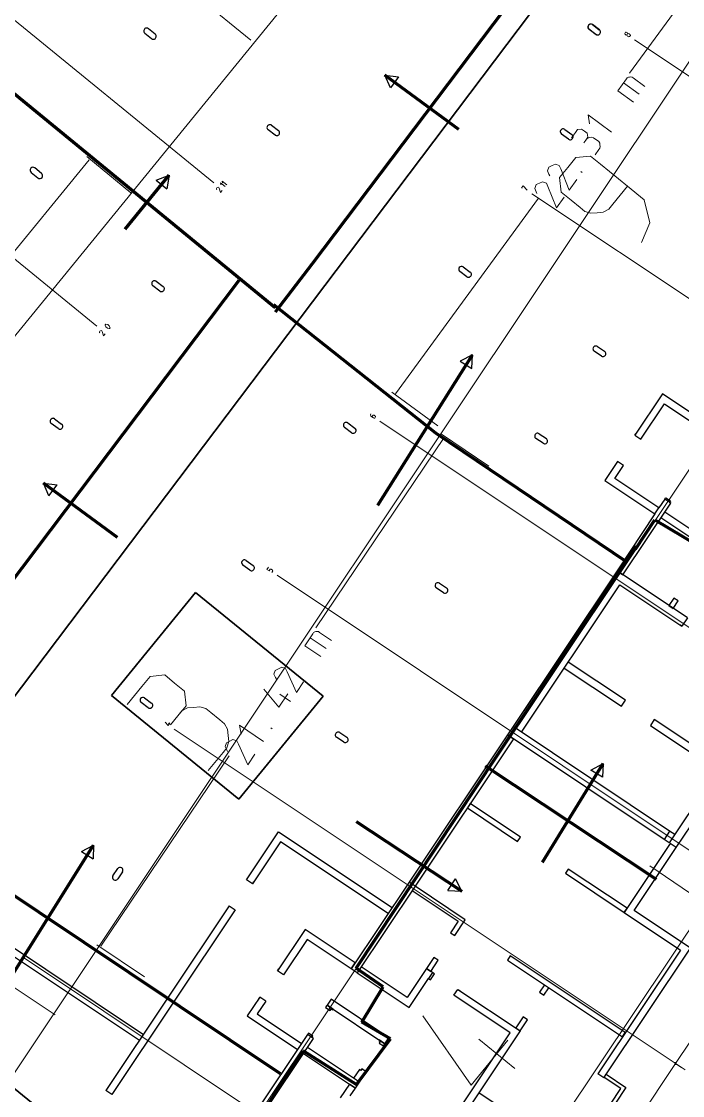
# Model space of a CAD drawing. Header units: metres. Extents: x 2680829 to 2680940, y 1252358 to 1252483.
# Drawn here: x 2680871.9 to 2680894.88, y 1252388.48 to 1252425.84 of the extents above; entities that cross this region are included whole.
import ezdxf

# ---------------------------------------------------------------- set-up
doc = ezdxf.new("R2010")
doc.units = ezdxf.units.M
doc.layers.add('bemassung', color=7, linetype='Continuous', lineweight=13)
doc.layers.add('etappierung', color=7, linetype='Continuous')
doc.layers.add('geometrie', color=7, linetype='Continuous')

msp = doc.modelspace()

# ---------------------------------------------------------------- linework, layer by layer
at = {"layer": 'bemassung', "color": 1, "lineweight": 18}
for p, q in [((2680898.007, 1252430.854), (2680893.04, 1252424.045)), ((2680874.253, 1252421.024), (2680869.388, 1252415.087)), ((2680875.703, 1252419.881), (2680874.166, 1252421.141)), ((2680884.903, 1252412.889), (2680889.869, 1252419.698)), ((2680886.373, 1252411.773), (2680884.768, 1252412.944)), ((2680886.594, 1252411.373), (2680882.131, 1252404.755)), ((2680888.145, 1252410.37), (2680886.497, 1252411.481)), ((2680874.658, 1252393.677), (2680879.122, 1252400.295)), ((2680893.738, 1252396.467), (2680902.674, 1252390.414)), ((2680876.169, 1252392.616), (2680874.521, 1252393.727))]:
    msp.add_line(p, q, dxfattribs=at)
at = {"layer": 'bemassung'}
for p, q in [((2680877.051, 1252427.489), (2680879.869, 1252425.191)), ((2680892.885, 1252425.443), (2680892.871, 1252425.423)), ((2680892.871, 1252425.423), (2680892.876, 1252425.395)), ((2680892.876, 1252425.395), (2680892.897, 1252425.381)), ((2680892.898, 1252425.464), (2680892.885, 1252425.443)), ((2680892.926, 1252425.469), (2680892.898, 1252425.464)), ((2680892.947, 1252425.455), (2680892.926, 1252425.469)), ((2680892.967, 1252425.442), (2680892.947, 1252425.455)), ((2680892.973, 1252425.414), (2680892.959, 1252425.393)), ((2680892.973, 1252425.414), (2680892.967, 1252425.442)), ((2680893, 1252425.42), (2680892.973, 1252425.414)), ((2680893.021, 1252425.406), (2680893, 1252425.42)), ((2680893.04, 1252425.393), (2680893.021, 1252425.406)), ((2680892.897, 1252425.381), (2680892.917, 1252425.367)), ((2680892.917, 1252425.367), (2680892.945, 1252425.373)), ((2680892.959, 1252425.393), (2680892.945, 1252425.373)), ((2680892.945, 1252425.373), (2680892.951, 1252425.345)), ((2680892.951, 1252425.345), (2680892.971, 1252425.331)), ((2680892.971, 1252425.331), (2680892.99, 1252425.319)), ((2680892.99, 1252425.319), (2680893.011, 1252425.305)), ((2680893.011, 1252425.305), (2680893.038, 1252425.311)), ((2680893.038, 1252425.311), (2680893.052, 1252425.331)), ((2680893.06, 1252425.38), (2680893.04, 1252425.393)), ((2680893.052, 1252425.331), (2680893.066, 1252425.352)), ((2680893.066, 1252425.352), (2680893.06, 1252425.38)), ((2680892.956, 1252423.876), (2680892.996, 1252423.901)), ((2680892.996, 1252423.901), (2680893.04, 1252423.907)), ((2680893.04, 1252423.907), (2680893.084, 1252423.914)), ((2680893.084, 1252423.914), (2680893.129, 1252423.903)), ((2680893.129, 1252423.903), (2680893.165, 1252423.877)), ((2680892.632, 1252423.432), (2680892.93, 1252423.84)), ((2680893.375, 1252423.308), (2680892.831, 1252423.704)), ((2680892.93, 1252423.84), (2680892.956, 1252423.876)), ((2680893.165, 1252423.877), (2680893.573, 1252423.58)), ((2680893.176, 1252423.035), (2680892.632, 1252423.432)), ((2680891.649, 1252422.274), (2680891.599, 1252422.588)), ((2680891.599, 1252422.588), (2680892.416, 1252421.993)), ((2680891.153, 1252421.976), (2680891.226, 1252422.076)), ((2680891.226, 1252422.076), (2680891.367, 1252422.098)), ((2680891.367, 1252422.098), (2680891.467, 1252422.025)), ((2680891.021, 1252421.795), (2680891.153, 1252421.976)), ((2680891.45, 1252421.621), (2680891.516, 1252421.711)), ((2680891.467, 1252422.025), (2680891.567, 1252421.952)), ((2680891.589, 1252421.812), (2680891.516, 1252421.711)), ((2680891.516, 1252421.711), (2680891.551, 1252421.76)), ((2680891.551, 1252421.76), (2680891.604, 1252421.792)), ((2680891.567, 1252421.952), (2680891.589, 1252421.812)), ((2680891.604, 1252421.792), (2680891.662, 1252421.801)), ((2680891.662, 1252421.801), (2680891.721, 1252421.81)), ((2680891.721, 1252421.81), (2680891.781, 1252421.796)), ((2680891.781, 1252421.796), (2680891.829, 1252421.761)), ((2680891.829, 1252421.761), (2680891.92, 1252421.694)), ((2680891.92, 1252421.694), (2680891.968, 1252421.659)), ((2680891.968, 1252421.659), (2680892, 1252421.607)), ((2680891.969, 1252421.381), (2680891.837, 1252421.199)), ((2680892.004, 1252421.429), (2680891.969, 1252421.381)), ((2680892, 1252421.607), (2680892.01, 1252421.548)), ((2680892.019, 1252421.489), (2680892.004, 1252421.429)), ((2680892.01, 1252421.548), (2680892.019, 1252421.489)), ((2680890.888, 1252420.757), (2680891.17, 1252421.103)), ((2680891.17, 1252421.103), (2680891.679, 1252421.155)), ((2680891.679, 1252421.155), (2680892.025, 1252420.873)), ((2680890.186, 1252420.642), (2680890.237, 1252420.775)), ((2680890.236, 1252420.529), (2680890.186, 1252420.642)), ((2680890.237, 1252420.775), (2680890.351, 1252420.825)), ((2680890.351, 1252420.825), (2680890.464, 1252420.875)), ((2680890.464, 1252420.875), (2680890.596, 1252420.824)), ((2680890.596, 1252420.824), (2680890.647, 1252420.711)), ((2680890.606, 1252420.411), (2680890.888, 1252420.757)), ((2680890.647, 1252420.711), (2680890.944, 1252419.975)), ((2680891.39, 1252420.587), (2680891.345, 1252420.62)), ((2680892.025, 1252420.873), (2680892.964, 1252420.107)), ((2680878.823, 1252420.159), (2680878.817, 1252420.222)), ((2680878.817, 1252420.222), (2680878.973, 1252420.094)), ((2680878.886, 1252420.223), (2680878.879, 1252420.286)), ((2680878.879, 1252420.286), (2680879.035, 1252420.159)), ((2680889.791, 1252420.163), (2680889.904, 1252420.213)), ((2680889.904, 1252420.213), (2680890.017, 1252420.263)), ((2680890.017, 1252420.263), (2680890.15, 1252420.212)), ((2680890.15, 1252420.212), (2680890.2, 1252420.099)), ((2680890.264, 1252420.471), (2680890.236, 1252420.529)), ((2680890.658, 1252419.902), (2680890.606, 1252420.411)), ((2680890.944, 1252419.975), (2680891.208, 1252420.338)), ((2680878.672, 1252420.031), (2680878.684, 1252420.057)), ((2680878.681, 1252420.008), (2680878.672, 1252420.031)), ((2680878.686, 1252419.996), (2680878.681, 1252420.008)), ((2680878.684, 1252420.057), (2680878.707, 1252420.066)), ((2680878.707, 1252420.066), (2680878.73, 1252420.075)), ((2680878.73, 1252420.075), (2680878.756, 1252420.063)), ((2680878.756, 1252420.063), (2680878.765, 1252420.04)), ((2680878.765, 1252420.04), (2680878.816, 1252419.89)), ((2680878.816, 1252419.89), (2680878.873, 1252419.96)), ((2680889.285, 1252420.05), (2680889.335, 1252420.125)), ((2680889.304, 1252420.038), (2680889.285, 1252420.05)), ((2680889.335, 1252420.125), (2680889.478, 1252419.976)), ((2680889.74, 1252420.03), (2680889.791, 1252420.163)), ((2680889.79, 1252419.917), (2680889.74, 1252420.03)), ((2680889.817, 1252419.859), (2680889.79, 1252419.917)), ((2680890.2, 1252420.099), (2680890.497, 1252419.363)), ((2680891.004, 1252419.62), (2680890.658, 1252419.902)), ((2680892.964, 1252420.107), (2680892.454, 1252419.481)), ((2680892.964, 1252420.107), (2680893.544, 1252419.634)), ((2680890.497, 1252419.363), (2680890.762, 1252419.726)), ((2680891.317, 1252419.365), (2680891.004, 1252419.62)), ((2680892.454, 1252419.481), (2680892.318, 1252419.315)), ((2680893.544, 1252419.634), (2680893.742, 1252418.835)), ((2680891.483, 1252419.23), (2680891.317, 1252419.365)), ((2680891.696, 1252419.166), (2680891.483, 1252419.23)), ((2680891.909, 1252419.187), (2680891.696, 1252419.166)), ((2680892.122, 1252419.209), (2680891.909, 1252419.187)), ((2680892.318, 1252419.315), (2680892.122, 1252419.209)), ((2680893.742, 1252418.835), (2680893.451, 1252418.146)), ((2680874.604, 1252415.043), (2680874.616, 1252415.068)), ((2680874.613, 1252415.019), (2680874.604, 1252415.043)), ((2680874.618, 1252415.008), (2680874.613, 1252415.019)), ((2680874.616, 1252415.068), (2680874.639, 1252415.077)), ((2680874.639, 1252415.077), (2680874.662, 1252415.086)), ((2680874.662, 1252415.086), (2680874.688, 1252415.074)), ((2680874.688, 1252415.074), (2680874.697, 1252415.051)), ((2680874.697, 1252415.051), (2680874.748, 1252414.902)), ((2680874.748, 1252414.902), (2680874.805, 1252414.971)), ((2680874.806, 1252415.291), (2680874.803, 1252415.282)), ((2680874.803, 1252415.282), (2680874.806, 1252415.273)), ((2680874.811, 1252415.298), (2680874.806, 1252415.291)), ((2680874.806, 1252415.273), (2680874.83, 1252415.215)), ((2680874.817, 1252415.305), (2680874.811, 1252415.298)), ((2680874.825, 1252415.308), (2680874.817, 1252415.305)), ((2680874.834, 1252415.308), (2680874.825, 1252415.308)), ((2680874.83, 1252415.215), (2680874.882, 1252415.172)), ((2680874.896, 1252415.296), (2680874.834, 1252415.308)), ((2680874.882, 1252415.172), (2680874.944, 1252415.16)), ((2680874.948, 1252415.253), (2680874.896, 1252415.296)), ((2680874.944, 1252415.16), (2680874.953, 1252415.16)), ((2680874.973, 1252415.195), (2680874.948, 1252415.253)), ((2680874.953, 1252415.16), (2680874.962, 1252415.164)), ((2680874.962, 1252415.164), (2680874.967, 1252415.17)), ((2680874.967, 1252415.17), (2680874.973, 1252415.177)), ((2680874.975, 1252415.186), (2680874.973, 1252415.195)), ((2680874.973, 1252415.177), (2680874.975, 1252415.186)), ((2680884.029, 1252412.154), (2680884.042, 1252412.194)), ((2680884.044, 1252412.111), (2680884.029, 1252412.154)), ((2680884.079, 1252412.088), (2680884.044, 1252412.111)), ((2680884.079, 1252412.088), (2680884.104, 1252412.125)), ((2680884.135, 1252412.051), (2680884.079, 1252412.088)), ((2680884.104, 1252412.125), (2680884.11, 1252412.135)), ((2680884.11, 1252412.135), (2680884.12, 1252412.142)), ((2680884.12, 1252412.142), (2680884.132, 1252412.145)), ((2680884.132, 1252412.145), (2680884.144, 1252412.147)), ((2680884.155, 1252412.037), (2680884.135, 1252412.051)), ((2680884.144, 1252412.147), (2680884.156, 1252412.144)), ((2680884.183, 1252412.043), (2680884.155, 1252412.037)), ((2680884.156, 1252412.144), (2680884.166, 1252412.138)), ((2680884.166, 1252412.138), (2680884.184, 1252412.125)), ((2680884.197, 1252412.063), (2680884.183, 1252412.043)), ((2680884.184, 1252412.125), (2680884.205, 1252412.112)), ((2680884.21, 1252412.084), (2680884.197, 1252412.063)), ((2680884.205, 1252412.112), (2680884.21, 1252412.084)), ((2680880.48, 1252406.857), (2680880.43, 1252406.783)), ((2680880.43, 1252406.783), (2680880.505, 1252406.733)), ((2680880.505, 1252406.733), (2680880.53, 1252406.771)), ((2680880.53, 1252406.771), (2680880.536, 1252406.78)), ((2680880.536, 1252406.78), (2680880.546, 1252406.787)), ((2680880.546, 1252406.787), (2680880.558, 1252406.79)), ((2680880.558, 1252406.79), (2680880.57, 1252406.792)), ((2680880.57, 1252406.792), (2680880.582, 1252406.789)), ((2680880.582, 1252406.789), (2680880.592, 1252406.783)), ((2680880.592, 1252406.783), (2680880.61, 1252406.77)), ((2680880.61, 1252406.77), (2680880.62, 1252406.764)), ((2680880.62, 1252406.764), (2680880.627, 1252406.754)), ((2680880.629, 1252406.718), (2680880.623, 1252406.708)), ((2680880.627, 1252406.754), (2680880.629, 1252406.742)), ((2680880.629, 1252406.742), (2680880.632, 1252406.73)), ((2680880.632, 1252406.73), (2680880.629, 1252406.718)), ((2680880.623, 1252406.708), (2680880.598, 1252406.671)), ((2680881.745, 1252404.128), (2680882.028, 1252404.547)), ((2680882.028, 1252404.547), (2680882.053, 1252404.584)), ((2680882.053, 1252404.584), (2680882.091, 1252404.61)), ((2680882.091, 1252404.61), (2680882.135, 1252404.618)), ((2680882.135, 1252404.618), (2680882.179, 1252404.627)), ((2680882.179, 1252404.627), (2680882.225, 1252404.617)), ((2680882.225, 1252404.617), (2680882.262, 1252404.592)), ((2680882.262, 1252404.592), (2680882.68, 1252404.31)), ((2680882.304, 1252403.752), (2680881.745, 1252404.128)), ((2680882.492, 1252404.031), (2680881.934, 1252404.407)), ((2680880.832, 1252403.323), (2680880.944, 1252403.377)), ((2680880.944, 1252403.377), (2680881.078, 1252403.331)), ((2680876.085, 1252402.713), (2680876.367, 1252403.059)), ((2680876.367, 1252403.059), (2680876.876, 1252403.111)), ((2680876.876, 1252403.111), (2680877.221, 1252402.829)), ((2680880.675, 1252403.134), (2680880.721, 1252403.268)), ((2680880.729, 1252403.023), (2680880.675, 1252403.134)), ((2680880.721, 1252403.268), (2680880.832, 1252403.323)), ((2680880.759, 1252402.966), (2680880.729, 1252403.023)), ((2680881.078, 1252403.331), (2680881.132, 1252403.219)), ((2680881.132, 1252403.219), (2680881.456, 1252402.496)), ((2680875.574, 1252402.087), (2680876.085, 1252402.713)), ((2680877.221, 1252402.829), (2680877.567, 1252402.547)), ((2680880.321, 1252402.618), (2680880.847, 1252401.993)), ((2680881.456, 1252402.496), (2680881.707, 1252402.868)), ((2680877.567, 1252402.547), (2680877.619, 1252402.038)), ((2680880.847, 1252401.993), (2680881.16, 1252402.458)), ((2680880.88, 1252402.444), (2680881.252, 1252402.193)), ((2680877.619, 1252402.038), (2680877.337, 1252401.692)), ((2680877.472, 1252401.858), (2680877.668, 1252401.963)), ((2680877.668, 1252401.963), (2680877.882, 1252401.985)), ((2680877.882, 1252401.985), (2680878.095, 1252402.007)), ((2680878.095, 1252402.007), (2680878.308, 1252401.943)), ((2680878.308, 1252401.943), (2680878.474, 1252401.807)), ((2680877.082, 1252401.379), (2680877.337, 1252401.692)), ((2680877.337, 1252401.692), (2680877.472, 1252401.858)), ((2680878.474, 1252401.807), (2680878.787, 1252401.552)), ((2680878.787, 1252401.552), (2680878.953, 1252401.417)), ((2680876.886, 1252401.473), (2680876.992, 1252401.349)), ((2680876.992, 1252401.349), (2680877.054, 1252401.442)), ((2680876.998, 1252401.439), (2680877.073, 1252401.389)), ((2680878.953, 1252401.417), (2680879.059, 1252401.221)), ((2680879.059, 1252401.221), (2680879.08, 1252401.008)), ((2680879.534, 1252401.051), (2680879.474, 1252401.362)), ((2680879.474, 1252401.362), (2680880.311, 1252400.798)), ((2680880.609, 1252401.239), (2680880.563, 1252401.271)), ((2680878.98, 1252400.622), (2680879.026, 1252400.756)), ((2680879.026, 1252400.756), (2680879.138, 1252400.811)), ((2680879.102, 1252400.794), (2680879.038, 1252400.581)), ((2680879.08, 1252401.008), (2680879.102, 1252400.794)), ((2680879.138, 1252400.811), (2680879.249, 1252400.865)), ((2680879.249, 1252400.865), (2680879.383, 1252400.819)), ((2680879.383, 1252400.819), (2680879.438, 1252400.707)), ((2680878.903, 1252400.415), (2680878.392, 1252399.789)), ((2680879.038, 1252400.581), (2680878.903, 1252400.415)), ((2680879.034, 1252400.51), (2680878.98, 1252400.622)), ((2680879.064, 1252400.454), (2680879.034, 1252400.51)), ((2680879.438, 1252400.707), (2680879.762, 1252399.983)), ((2680879.762, 1252399.983), (2680880.013, 1252400.356)), ((2680885.847, 1252391.254), (2680887.528, 1252388.84)), ((2680887.528, 1252388.84), (2680888.805, 1252390.406)), ((2680887.796, 1252390.447), (2680889.048, 1252389.425))]:
    msp.add_line(p, q, dxfattribs=at)
at = {"layer": 'etappierung', "color": 5, "lineweight": 9}
for p, q in [((2680850.65, 1252389.138), (2680911.1, 1252463.266)), ((2680915.941, 1252455.656), (2680861.972, 1252374.793)), ((2680922.488, 1252451.286), (2680868.519, 1252370.423)), ((2680929.888, 1252446.348), (2680875.918, 1252365.485)), ((2680862.039, 1252433.724), (2680878.585, 1252420.231)), ((2680857.971, 1252428.735), (2680874.517, 1252415.242)), ((2680893.213, 1252425.203), (2680910.971, 1252413.35)), ((2680889.64, 1252419.848), (2680907.398, 1252407.996)), ((2680884.357, 1252411.934), (2680902.115, 1252400.082)), ((2680880.784, 1252406.58), (2680898.542, 1252394.728)), ((2680877.21, 1252401.226), (2680894.969, 1252389.374)), ((2680871.928, 1252393.311), (2680889.686, 1252381.459))]:
    msp.add_line(p, q, dxfattribs=at)
at = {"layer": 'etappierung', "color": 5, "lineweight": 120}
for p, q in [((2680902.786, 1252444.988), (2680882.001, 1252417.409)), ((2680880.717, 1252415.88), (2680870.25, 1252424.465)), ((2680882.001, 1252417.409), (2680880.717, 1252415.726)), ((2680866.192, 1252399.265), (2680879.465, 1252416.836)), ((2680886.299, 1252411.526), (2680880.666, 1252415.988)), ((2680892.927, 1252407.051), (2680886.299, 1252411.526)), ((2680893.249, 1252407.482), (2680893.921, 1252408.507)), ((2680893.921, 1252408.507), (2680895.88, 1252407.335)), ((2680883.535, 1252392.911), (2680893.268, 1252407.598)), ((2680888.022, 1252399.952), (2680893.966, 1252396.009)), ((2680875.654, 1252392.746), (2680869.767, 1252396.679)), ((2680884.467, 1252392.27), (2680883.535, 1252392.911)), ((2680880.907, 1252389.237), (2680875.654, 1252392.746)), ((2680883.726, 1252391.038), (2680884.467, 1252392.27)), ((2680884.721, 1252390.453), (2680883.726, 1252391.038)), ((2680883.541, 1252388.868), (2680884.721, 1252390.453)), ((2680876.939, 1252382.647), (2680881.675, 1252390.05)), ((2680881.675, 1252390.05), (2680883.541, 1252388.868))]:
    msp.add_line(p, q, dxfattribs=at)
at = {"layer": 'etappierung', "color": 5, "lineweight": 35}
for p, q in [((2680903.462, 1252444.505), (2680867.292, 1252396.592)), ((2680877.951, 1252405.984), (2680875.027, 1252402.399)), ((2680882.38, 1252402.372), (2680877.951, 1252405.984)), ((2680875.027, 1252402.399), (2680879.456, 1252398.787)), ((2680879.456, 1252398.787), (2680882.38, 1252402.372)), ((2680874.181, 1252386.662), (2680869.752, 1252390.274))]:
    msp.add_line(p, q, dxfattribs=at)
at = {"layer": 'etappierung', "color": 5, "lineweight": 211}
for p, q in [((2680887.103, 1252422.081), (2680884.529, 1252423.971)), ((2680875.496, 1252418.615), (2680877.025, 1252420.49)), ((2680884.29, 1252409.015), (2680887.575, 1252414.243)), ((2680875.232, 1252407.89), (2680872.658, 1252409.78)), ((2680890.013, 1252396.6), (2680892.116, 1252400.033)), ((2680883.533, 1252398.011), (2680887.201, 1252395.589)), ((2680871.116, 1252391.961), (2680874.401, 1252397.189))]:
    msp.add_line(p, q, dxfattribs=at)
at = {"layer": 'etappierung'}
for p, q in [((2680884.721, 1252423.535), (2680884.529, 1252423.971)), ((2680884.529, 1252423.971), (2680885.003, 1252423.919)), ((2680885.003, 1252423.919), (2680884.721, 1252423.535)), ((2680876.58, 1252420.321), (2680877.025, 1252420.49)), ((2680876.58, 1252420.321), (2680876.949, 1252420.02)), ((2680877.025, 1252420.49), (2680876.949, 1252420.02)), ((2680887.575, 1252414.243), (2680887.154, 1252414.02)), ((2680887.557, 1252413.767), (2680887.575, 1252414.243)), ((2680887.154, 1252414.02), (2680887.557, 1252413.767)), ((2680872.85, 1252409.344), (2680872.658, 1252409.78)), ((2680872.658, 1252409.78), (2680873.132, 1252409.728)), ((2680872.85, 1252409.344), (2680873.132, 1252409.728)), ((2680891.697, 1252399.805), (2680892.116, 1252400.033)), ((2680892.116, 1252400.033), (2680892.103, 1252399.556)), ((2680892.103, 1252399.556), (2680891.697, 1252399.805)), ((2680873.98, 1252396.966), (2680874.401, 1252397.189)), ((2680874.401, 1252397.189), (2680874.383, 1252396.712)), ((2680873.98, 1252396.966), (2680874.383, 1252396.712)), ((2680886.725, 1252395.618), (2680886.988, 1252396.015)), ((2680887.201, 1252395.589), (2680886.988, 1252396.015)), ((2680886.725, 1252395.618), (2680887.201, 1252395.589))]:
    msp.add_line(p, q, dxfattribs=at)
at = {"layer": 'etappierung', "color": 5, "lineweight": 5}
for p, q in [((2680898.209, 1252394.95), (2680894.636, 1252389.596)), ((2680894.636, 1252389.596), (2680889.354, 1252381.681)), ((2680894.636, 1252389.596), (2680894.608, 1252389.554)), ((2680894.844, 1252389.457), (2680894.615, 1252389.61)), ((2680894.646, 1252389.547), (2680894.626, 1252389.645)), ((2680894.664, 1252389.637), (2680894.636, 1252389.596))]:
    msp.add_line(p, q, dxfattribs=at)
at = {"layer": 'etappierung', "color": 5, "lineweight": 0}
msp.add_line((2680870.554, 1252392.967), (2680873.062, 1252391.293), dxfattribs=at)
at = {"layer": 'geometrie', "color": 7}
for p, q in [((2680876.184, 1252425.432), (2680876.417, 1252425.243)), ((2680876.543, 1252425.398), (2680876.311, 1252425.587)), ((2680891.869, 1252425.39), (2680891.628, 1252425.568)), ((2680891.631, 1252425.569), (2680891.872, 1252425.391)), ((2680891.746, 1252425.729), (2680891.987, 1252425.551)), ((2680891.991, 1252425.552), (2680891.75, 1252425.73)), ((2680880.713, 1252421.89), (2680880.472, 1252422.068)), ((2680880.59, 1252422.229), (2680880.832, 1252422.051)), ((2680890.792, 1252422.084), (2680891.033, 1252421.906)), ((2680890.915, 1252421.745), (2680890.673, 1252421.923)), ((2680872.236, 1252420.591), (2680872.468, 1252420.401)), ((2680872.595, 1252420.556), (2680872.362, 1252420.746)), ((2680887.257, 1252417.302), (2680887.498, 1252417.123)), ((2680887.38, 1252416.963), (2680887.138, 1252417.141)), ((2680876.705, 1252416.463), (2680876.463, 1252416.641)), ((2680876.582, 1252416.802), (2680876.823, 1252416.623)), ((2680892.06, 1252414.202), (2680891.81, 1252414.368)), ((2680891.921, 1252414.534), (2680892.171, 1252414.369)), ((2680894.185, 1252412.885), (2680893.225, 1252411.447)), ((2680895.931, 1252411.72), (2680894.185, 1252412.885)), ((2680893.433, 1252411.308), (2680894.254, 1252412.539)), ((2680894.254, 1252412.539), (2680895.792, 1252411.512)), ((2680873.049, 1252412.017), (2680873.29, 1252411.839)), ((2680873.172, 1252411.678), (2680872.93, 1252411.857)), ((2680883.369, 1252411.537), (2680883.129, 1252411.717)), ((2680883.247, 1252411.876), (2680883.488, 1252411.698)), ((2680890.034, 1252411.167), (2680889.785, 1252411.334)), ((2680889.896, 1252411.5), (2680890.145, 1252411.332)), ((2680893.225, 1252411.447), (2680893.27, 1252411.513)), ((2680893.225, 1252411.447), (2680893.433, 1252411.308)), ((2680892.615, 1252410.532), (2680892.177, 1252409.876)), ((2680892.615, 1252410.532), (2680892.57, 1252410.466)), ((2680892.823, 1252410.394), (2680892.615, 1252410.532)), ((2680892.523, 1252409.945), (2680892.823, 1252410.394)), ((2680892.177, 1252409.876), (2680893.922, 1252408.71)), ((2680894.061, 1252408.918), (2680892.523, 1252409.945)), ((2680892.81, 1252406.593), (2680894.474, 1252409.087)), ((2680894.266, 1252409.226), (2680894.061, 1252408.918)), ((2680894.266, 1252409.226), (2680894.3, 1252409.276)), ((2680894.474, 1252409.087), (2680894.266, 1252409.226)), ((2680894.3, 1252409.276), (2680894.458, 1252409.17)), ((2680894.458, 1252409.17), (2680894.424, 1252409.12)), ((2680894.424, 1252409.12), (2680894.474, 1252409.087)), ((2680893.922, 1252408.71), (2680892.602, 1252406.732)), ((2680893.922, 1252408.71), (2680894.061, 1252408.918)), ((2680894.269, 1252408.779), (2680896.073, 1252407.575)), ((2680895.934, 1252407.368), (2680894.13, 1252408.572)), ((2680879.712, 1252407.094), (2680879.953, 1252406.915)), ((2680879.834, 1252406.755), (2680879.593, 1252406.933)), ((2680892.602, 1252406.732), (2680888.987, 1252401.315)), ((2680895.054, 1252405.095), (2680892.602, 1252406.732)), ((2680892.602, 1252406.732), (2680892.81, 1252406.593)), ((2680886.566, 1252405.971), (2680886.317, 1252406.138)), ((2680886.428, 1252406.304), (2680886.678, 1252406.139)), ((2680889.278, 1252401.121), (2680892.699, 1252406.247)), ((2680892.699, 1252406.247), (2680894.86, 1252404.804)), ((2680894.578, 1252405.785), (2680894.406, 1252405.528)), ((2680894.556, 1252405.428), (2680894.728, 1252405.685)), ((2680894.728, 1252405.685), (2680894.578, 1252405.785)), ((2680894.716, 1252405.669), (2680894.728, 1252405.685)), ((2680894.406, 1252405.528), (2680894.556, 1252405.428)), ((2680894.86, 1252404.804), (2680894.781, 1252404.857)), ((2680895.054, 1252405.095), (2680894.86, 1252404.804)), ((2680892.902, 1252402.23), (2680890.906, 1252403.561)), ((2680890.768, 1252403.353), (2680892.763, 1252402.022)), ((2680876.177, 1252402.311), (2680876.418, 1252402.133)), ((2680876.299, 1252401.972), (2680876.058, 1252402.15)), ((2680892.763, 1252402.022), (2680892.902, 1252402.23)), ((2680893.899, 1252401.564), (2680893.761, 1252401.356)), ((2680896.235, 1252400.004), (2680893.899, 1252401.564)), ((2680888.987, 1252401.315), (2680888.793, 1252401.024)), ((2680894.432, 1252397.681), (2680888.987, 1252401.315)), ((2680893.761, 1252401.356), (2680896.097, 1252399.797)), ((2680883.098, 1252400.775), (2680882.849, 1252400.942)), ((2680882.96, 1252401.108), (2680883.21, 1252400.943)), ((2680888.793, 1252401.024), (2680885.372, 1252395.899)), ((2680889, 1252400.886), (2680885.58, 1252395.76)), ((2680894.238, 1252397.39), (2680888.793, 1252401.024)), ((2680888.793, 1252401.024), (2680889, 1252400.886)), ((2680896.235, 1252400.004), (2680894.413, 1252397.273)), ((2680894.662, 1252397.107), (2680896.318, 1252399.589)), ((2680887.5, 1252398.637), (2680887.4, 1252398.487)), ((2680889.245, 1252397.472), (2680887.5, 1252398.637)), ((2680887.4, 1252398.487), (2680889.146, 1252397.322)), ((2680879.725, 1252395.991), (2680880.835, 1252397.653)), ((2680880.835, 1252397.653), (2680884.784, 1252395.018)), ((2680889.146, 1252397.322), (2680889.245, 1252397.472)), ((2680894.432, 1252397.681), (2680894.238, 1252397.39)), ((2680894.413, 1252397.273), (2680894.238, 1252397.39)), ((2680894.607, 1252397.564), (2680894.432, 1252397.681)), ((2680880.904, 1252397.307), (2680879.933, 1252395.852)), ((2680884.645, 1252394.81), (2680880.904, 1252397.307)), ((2680894.454, 1252397.246), (2680892.853, 1252394.847)), ((2680893.2, 1252394.916), (2680894.662, 1252397.107)), ((2680894.662, 1252397.107), (2680894.454, 1252397.246)), ((2680875.075, 1252396.126), (2680875.241, 1252396.376)), ((2680875.407, 1252396.265), (2680875.241, 1252396.015)), ((2680890.908, 1252396.362), (2680890.808, 1252396.212)), ((2680892.953, 1252394.997), (2680890.908, 1252396.362)), ((2680868.047, 1252396.009), (2680876.135, 1252390.612)), ((2680879.933, 1252395.852), (2680879.725, 1252395.991)), ((2680879.933, 1252395.852), (2680879.977, 1252395.918)), ((2680885.372, 1252395.899), (2680883.363, 1252392.889)), ((2680885.58, 1252395.76), (2680885.372, 1252395.899)), ((2680890.808, 1252396.212), (2680892.853, 1252394.847)), ((2680868.052, 1252395.706), (2680875.996, 1252390.404)), ((2680885.58, 1252395.76), (2680883.571, 1252392.751)), ((2680885.58, 1252395.76), (2680885.48, 1252395.611)), ((2680885.48, 1252395.611), (2680887.076, 1252394.545)), ((2680887.326, 1252394.595), (2680885.58, 1252395.76)), ((2680879.115, 1252395.076), (2680874.831, 1252388.658)), ((2680879.322, 1252394.937), (2680875.039, 1252388.519)), ((2680879.115, 1252395.076), (2680879.322, 1252394.937)), ((2680879.322, 1252394.937), (2680879.278, 1252394.871)), ((2680884.784, 1252395.018), (2680884.645, 1252394.81)), ((2680892.853, 1252394.847), (2680892.953, 1252394.997)), ((2680892.853, 1252394.847), (2680894.807, 1252393.543)), ((2680895.154, 1252393.612), (2680893.2, 1252394.916)), ((2680887.076, 1252394.545), (2680886.81, 1252394.146)), ((2680886.959, 1252394.046), (2680887.326, 1252394.595)), ((2680881.756, 1252394.262), (2680880.796, 1252392.824)), ((2680883.502, 1252393.097), (2680881.756, 1252394.262)), ((2680886.81, 1252394.146), (2680886.959, 1252394.046)), ((2680886.97, 1252394.063), (2680886.959, 1252394.046)), ((2680881.825, 1252393.916), (2680881.004, 1252392.686)), ((2680883.363, 1252392.889), (2680881.825, 1252393.916)), ((2680886.238, 1252393.29), (2680885.98, 1252392.903)), ((2680886.388, 1252393.19), (2680886.238, 1252393.29)), ((2680888.891, 1252393.34), (2680888.791, 1252393.19)), ((2680892.89, 1252390.671), (2680888.891, 1252393.34)), ((2680894.807, 1252393.543), (2680891.936, 1252389.241)), ((2680892.144, 1252389.102), (2680895.154, 1252393.612)), ((2680883.363, 1252392.889), (2680883.502, 1252393.097)), ((2680883.71, 1252392.959), (2680883.571, 1252392.751)), ((2680885.306, 1252391.893), (2680883.71, 1252392.959)), ((2680885.98, 1252392.903), (2680885.306, 1252391.893)), ((2680885.98, 1252392.903), (2680886.13, 1252392.803)), ((2680886.188, 1252392.765), (2680885.98, 1252392.903)), ((2680886.13, 1252392.803), (2680886.388, 1252393.19)), ((2680886.377, 1252393.173), (2680886.388, 1252393.19)), ((2680888.791, 1252393.19), (2680892.79, 1252390.521)), ((2680880.796, 1252392.824), (2680880.84, 1252392.891)), ((2680881.004, 1252392.686), (2680880.796, 1252392.824)), ((2680883.571, 1252392.751), (2680883.363, 1252392.889)), ((2680883.571, 1252392.751), (2680885.375, 1252391.547)), ((2680885.375, 1252391.547), (2680886.049, 1252392.557)), ((2680886.188, 1252392.765), (2680886.049, 1252392.557)), ((2680886.049, 1252392.557), (2680886.116, 1252392.512)), ((2680886.116, 1252392.512), (2680886.254, 1252392.72)), ((2680886.254, 1252392.72), (2680886.188, 1252392.765)), ((2680886.931, 1252391.969), (2680887.069, 1252392.176)), ((2680887.069, 1252392.176), (2680887.136, 1252392.132)), ((2680887.069, 1252392.176), (2680889.231, 1252390.734)), ((2680890.08, 1252392.33), (2680889.911, 1252392.076)), ((2680890.06, 1252391.977), (2680890.23, 1252392.23)), ((2680880.186, 1252391.91), (2680879.747, 1252391.253)), ((2680880.186, 1252391.91), (2680880.141, 1252391.843)), ((2680880.394, 1252391.771), (2680880.186, 1252391.91)), ((2680882.658, 1252391.834), (2680882.52, 1252391.626)), ((2680884.67, 1252390.491), (2680882.658, 1252391.834)), ((2680888.884, 1252390.665), (2680886.931, 1252391.969)), ((2680889.922, 1252392.093), (2680889.911, 1252392.076)), ((2680889.911, 1252392.076), (2680890.06, 1252391.977)), ((2680880.394, 1252391.771), (2680880.094, 1252391.322)), ((2680882.503, 1252391.601), (2680882.47, 1252391.551)), ((2680882.47, 1252391.551), (2680882.628, 1252391.445)), ((2680882.52, 1252391.626), (2680882.503, 1252391.601)), ((2680882.52, 1252391.626), (2680884.532, 1252390.283)), ((2680882.728, 1252391.487), (2680882.52, 1252391.626)), ((2680882.628, 1252391.445), (2680882.661, 1252391.495)), ((2680882.661, 1252391.495), (2680882.711, 1252391.462)), ((2680882.711, 1252391.462), (2680882.728, 1252391.487)), ((2680879.747, 1252391.253), (2680881.493, 1252390.088)), ((2680880.094, 1252391.322), (2680881.632, 1252390.296)), ((2680889.339, 1252391.22), (2680889.081, 1252390.834)), ((2680889.231, 1252390.734), (2680889.489, 1252391.12)), ((2680889.328, 1252391.204), (2680889.339, 1252391.22)), ((2680889.489, 1252391.12), (2680889.339, 1252391.22)), ((2680886.16, 1252386.583), (2680888.884, 1252390.665)), ((2680889.231, 1252390.734), (2680886.229, 1252386.236)), ((2680889.081, 1252390.834), (2680889.231, 1252390.734)), ((2680892.79, 1252390.521), (2680892.89, 1252390.671)), ((2680881.837, 1252390.603), (2680879.978, 1252387.818)), ((2680880.186, 1252387.679), (2680882.045, 1252390.464)), ((2680881.871, 1252390.653), (2680881.837, 1252390.603)), ((2680882.045, 1252390.464), (2680881.837, 1252390.603)), ((2680882.029, 1252390.548), (2680881.871, 1252390.653)), ((2680881.995, 1252390.498), (2680882.029, 1252390.548)), ((2680882.045, 1252390.464), (2680881.995, 1252390.498)), ((2680884.332, 1252390.416), (2680884.316, 1252390.391)), ((2680884.316, 1252390.391), (2680884.365, 1252390.358)), ((2680884.532, 1252390.283), (2680884.332, 1252390.416)), ((2680884.365, 1252390.358), (2680884.332, 1252390.308)), ((2680884.332, 1252390.308), (2680884.482, 1252390.208)), ((2680884.515, 1252390.258), (2680884.532, 1252390.283)), ((2680884.532, 1252390.283), (2680884.67, 1252390.491)), ((2680881.701, 1252389.949), (2680883.505, 1252388.745)), ((2680883.644, 1252388.953), (2680881.84, 1252390.157)), ((2680884.482, 1252390.208), (2680884.515, 1252390.258)), ((2680883.65, 1252389.394), (2680883.444, 1252389.086)), ((2680883.644, 1252388.953), (2680883.849, 1252389.26)), ((2680883.7, 1252389.36), (2680883.65, 1252389.394)), ((2680883.733, 1252389.41), (2680883.7, 1252389.36)), ((2680883.882, 1252389.31), (2680883.733, 1252389.41)), ((2680883.849, 1252389.26), (2680883.882, 1252389.31)), ((2680892.144, 1252389.102), (2680891.936, 1252389.241)), ((2680892.152, 1252389.115), (2680892.224, 1252389.223)), ((2680892.224, 1252389.223), (2680892.914, 1252388.762)), ((2680883.297, 1252388.884), (2680882.978, 1252388.406)), ((2680883.505, 1252388.745), (2680883.297, 1252388.884)), ((2680883.505, 1252388.745), (2680883.644, 1252388.953)), ((2680892.734, 1252388.726), (2680892.152, 1252389.115)), ((2680875.039, 1252388.519), (2680874.831, 1252388.658)), ((2680883.325, 1252388.475), (2680883.505, 1252388.745)), ((2680887.799, 1252388.589), (2680890.144, 1252387.024)), ((2680891.957, 1252387.562), (2680892.734, 1252388.726)), ((2680892.914, 1252388.762), (2680891.993, 1252387.382))]:
    msp.add_line(p, q, dxfattribs=at)
for centre, radius, start, end in [((2680876.247, 1252425.51), 0.1, 50.799, 230.8074), ((2680876.48, 1252425.32), 0.1, 230.7986, 50.8078), ((2680891.686, 1252425.647), 0.102, 53.7188, 188.4256), ((2680891.687, 1252425.649), 0.1, 188.6719, 233.4631), ((2680891.691, 1252425.649), 0.1, 53.6333, 233.4729), ((2680891.928, 1252425.471), 0.0999, 233.4777, 53.5806), ((2680891.932, 1252425.471), 0.0994, 30.3175, 53.8285), ((2680891.932, 1252425.471), 0.1, 233.5629, 251.4417), ((2680880.532, 1252422.148), 0.1, 166.1057, 188.5206), ((2680880.53, 1252422.148), 0.0992, 188.5045, 211.1379), ((2680880.531, 1252422.149), 0.0997, 143.5248, 166.1026), ((2680880.53, 1252422.148), 0.0989, 210.9215, 233.6757), ((2680880.531, 1252422.148), 0.1, 121.0643, 143.5015), ((2680880.531, 1252422.149), 0.0997, 98.4967, 121.0732), ((2680880.531, 1252422.15), 0.0988, 75.9278, 98.654), ((2680880.532, 1252422.15), 0.0987, 53.4103, 76.2171), ((2680880.771, 1252421.969), 0.101, 31.2203, 53.3455), ((2680890.732, 1252422.002), 0.102, 53.7188, 188.659), ((2680880.772, 1252421.97), 0.0997, 233.5685, 256.1103), ((2680880.772, 1252421.971), 0.1, 256.1056, 278.5206), ((2680880.772, 1252421.97), 0.0992, 278.5045, 301.1379), ((2680880.773, 1252421.97), 0.0991, 300.9448, 323.6524), ((2680880.773, 1252421.97), 0.0987, 323.4103, 346.2172), ((2680880.772, 1252421.97), 0.0997, 8.4967, 31.0732), ((2680880.773, 1252421.97), 0.0988, 345.9279, 8.6541), ((2680890.733, 1252422.004), 0.0999, 188.477, 233.5142), ((2680890.974, 1252421.826), 0.0999, 233.4847, 53.5736), ((2680872.299, 1252420.668), 0.1, 50.8222, 230.7841), ((2680872.532, 1252420.479), 0.1, 230.8218, 50.7845), ((2680887.198, 1252417.221), 0.1, 53.5632, 233.3677), ((2680876.523, 1252416.721), 0.1, 121.1004, 143.4968), ((2680876.523, 1252416.722), 0.0994, 98.4243, 121.0364), ((2680876.523, 1252416.721), 0.1, 76.1522, 98.6002), ((2680876.523, 1252416.721), 0.1, 53.5629, 76.0645), ((2680887.439, 1252417.043), 0.0999, 233.4, 53.6584), ((2680876.523, 1252416.721), 0.1, 166.1522, 188.6002), ((2680876.522, 1252416.721), 0.0994, 188.4243, 211.0364), ((2680876.523, 1252416.721), 0.1, 143.5629, 166.0645), ((2680876.524, 1252416.722), 0.102, 211.2328, 233.3644), ((2680876.763, 1252416.542), 0.0983, 233.4157, 256.2631), ((2680876.764, 1252416.541), 0.0983, 255.788, 278.6678), ((2680876.764, 1252416.543), 0.0996, 278.5769, 301.1746), ((2680876.765, 1252416.542), 0.0987, 300.9084, 323.6574), ((2680876.765, 1252416.544), 0.0987, 30.9084, 53.6573), ((2680876.765, 1252416.542), 0.0987, 323.4103, 346.2172), ((2680876.764, 1252416.543), 0.0996, 8.5769, 31.1746), ((2680876.765, 1252416.543), 0.0991, 345.8815, 8.5744), ((2680891.866, 1252414.451), 0.0999, 56.2451, 236.315), ((2680892.115, 1252414.285), 0.101, 236.3224, 56.3923), ((2680872.989, 1252411.937), 0.0996, 166.0121, 188.6142), ((2680872.989, 1252411.937), 0.0993, 143.5303, 166.1485), ((2680872.991, 1252411.936), 0.102, 121.2327, 143.3644), ((2680872.99, 1252411.937), 0.1, 98.5777, 120.9922), ((2680872.99, 1252411.937), 0.0999, 76.0546, 98.5273), ((2680872.99, 1252411.937), 0.1, 53.5629, 76.0645), ((2680872.99, 1252411.937), 0.101, 188.5592, 210.9015), ((2680872.991, 1252411.938), 0.102, 211.2328, 233.3644), ((2680873.231, 1252411.759), 0.0997, 233.5685, 256.1103), ((2680873.231, 1252411.758), 0.0994, 255.9147, 278.5412), ((2680873.231, 1252411.759), 0.1, 278.6578, 301.0937), ((2680873.232, 1252411.758), 0.0989, 300.9215, 323.6757), ((2680873.231, 1252411.759), 0.1, 31.1661, 53.6096), ((2680873.231, 1252411.759), 0.0996, 323.4605, 346.0124), ((2680873.23, 1252411.759), 0.101, 8.6315, 30.9385), ((2680873.231, 1252411.759), 0.0996, 346.0121, 8.6142), ((2680883.188, 1252411.797), 0.0989, 53.4076, 233.5203), ((2680883.429, 1252411.619), 0.102, 233.7188, 8.5788), ((2680883.428, 1252411.617), 0.1, 8.5399, 53.4975), ((2680889.84, 1252411.417), 0.1, 56.2759, 236.2843), ((2680890.089, 1252411.25), 0.0994, 236.2759, 56.2843), ((2680879.652, 1252407.012), 0.102, 53.7188, 188.5788), ((2680879.653, 1252407.013), 0.1, 188.5399, 233.4975), ((2680879.894, 1252406.835), 0.0999, 233.4728, 53.5855), ((2680886.372, 1252406.221), 0.1, 56.2991, 236.261), ((2680886.622, 1252406.055), 0.101, 236.3224, 56.2843), ((2680876.117, 1252402.23), 0.1, 53.5818, 233.4058), ((2680876.359, 1252402.052), 0.0999, 233.4189, 53.6394), ((2680882.904, 1252401.025), 0.0999, 56.2451, 236.315), ((2680883.154, 1252400.859), 0.101, 236.3224, 56.3923), ((2680875.324, 1252396.32), 0.1, 326.3062, 146.2539), ((2680875.158, 1252396.071), 0.1, 146.3062, 326.2539)]:
    msp.add_arc(centre, radius, start, end, dxfattribs=at)

doc.saveas('drawing.dxf')
